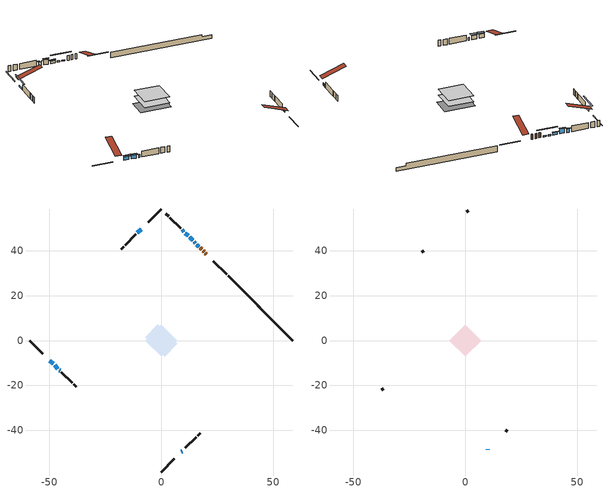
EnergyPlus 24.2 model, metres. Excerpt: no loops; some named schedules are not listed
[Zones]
conditioned space
 floor adiabatic (AdiabaticFloorConstruction): -7.05,0 0,7.05 7.05,0 0,-7.05 z0.76
 floor foundation (Slab1 construction): -7.22,1.54 -1.54,7.22 7.22,-1.54 1.54,-7.22 z-1.65
 wall outside (RimJoist1 construction): 0,-58.75 5.92,-52.83 / -58.75,0 -52.83,-5.92 / 0,58.75 -5.92,52.83 / 29.23,29.52 23.31,35.44 z0.76:1.06
 wall outside (AdiabaticWallConstruction 1): 20.19,38.56 19.76,38.99 / 19.11,39.65 18.66,40.09 / 18,40.75 17.42,41.33 z0.76:2.79
 wall outside (AdiabaticWallConstruction): 9.04,-49.71 9.37,-49.38 / -45.52,-13.23 -45.23,-13.52 z0.76:1.98; 16.76,41.99 15.94,42.82 / 15.28,43.47 14.67,44.08 / -9.04,49.71 -10.69,48.06 z0.76:1.32; 14.01,44.74 12.72,46.03 z0.76:1.78; 12.06,46.69 10.77,47.98 z0.76:2.84; 10.11,48.64 9.32,49.43 z0.76:2.23; -49.71,-9.04 -48.27,-10.48 / -47.62,-11.13 -46.18,-12.57 z0.76:2.49
 wall outside (Wall1 construction): 10.81,-47.94 15.57,-43.18 / -44.57,-14.18 -39.81,-18.94 / -11.35,47.4 -16.11,42.64 / 8.66,50.09 3.9,54.85 z0.76:3.2
 wall outside (Wall2 construction): 16.23,-42.52 17.4,-41.35 / -39.15,-19.6 -37.99,-20.77 / -16.77,41.98 -17.94,40.81 / 3.24,55.51 2.07,56.68 z0.76:3.2
 wall foundation (FoundationWall1 construction): 29.88,28.87,-1.65 29.88,28.87,0.76 55.86,2.89,0.76 55.86,2.89,-0.25 58.75,0,-0.25 58.75,0,-1.65
 window (WindowConstruction 5): 9.04,-49.71 9.37,-49.38 z0.76:1.98
 window (WindowConstruction 7): 16.76,41.99 15.94,42.81 z0.76:1.32
 window (WindowConstruction 8): 15.28,43.47 14.67,44.08 z0.76:1.32
 window (WindowConstruction 9): -9.04,49.71 -10.69,48.06 z0.76:1.32
 window (WindowConstruction): 14.01,44.74 12.72,46.03 z0.76:1.77
 window (WindowConstruction 1): 12.06,46.69 10.77,47.98 z0.76:2.84
 window (WindowConstruction 2): 10.11,48.64 9.32,49.43 z0.76:2.23
 window (WindowConstruction 3): -49.71,-9.04 -48.28,-10.48 z0.76:2.49
 window (WindowConstruction 4): -47.62,-11.13 -46.18,-12.57 z0.76:2.49
 window (WindowConstruction 6): -45.52,-13.23 -45.23,-13.52 z0.76:1.98
 door (Door): 20.19,38.56 19.76,38.99 z0.76:2.79
 door (Door 1): 19.11,39.65 18.66,40.09 z0.76:2.79
 door (Door 2): 18,40.75 17.42,41.33 z0.76:2.79
 ceiling adiabatic (AdiabaticFloorConstruction): 0,-7.05 7.05,0 0,7.05 -7.05,0 z0.76
attic - vented
 floor to conditioned space (Floor1 construction Reversed): -7.05,0 0,7.05 7.05,0 0,-7.05 z3.2
 wall outside (AdiabaticWallConstruction): 10.02,-48.73 10.15,-48.6 z0.76:1.98
 wall outside (Wall3 construction): 18.06,-40.7 18.82,-39.94 / -37.33,-21.42 -36.57,-22.18 / -18.6,40.16 -19.36,39.4 / 1.42,57.33 0.66,58.09 z0.76:3.2
 window (WindowConstruction 10): 10.03,-48.73 10.15,-48.6 z0.76:1.98
 roof outside (Roof1 construction): 8.38,-50.37,3.2 1.52,-43.5,6.44 -0.29,-45.31,6.44 6.57,-52.18,3.2; -50.37,-8.38,3.2 -43.5,-1.52,6.44 -45.31,0.29,6.44 -52.18,-6.57,3.2; -8.38,50.37,3.2 -1.52,43.5,6.44 0.29,45.31,6.44 -6.57,52.18,3.2; 20.84,37.91,3.2 13.98,31.04,6.44 15.79,29.23,6.44 22.65,36.1,3.2
shading: 14,44.75 18.7,40.05 18.96,40.31 14.26,45.01 z4.06; 12.73,46.02 17.22,41.53 17.48,41.79 12.99,46.28 z4.06; -12.85,45.9 -6.88,51.87 -7.14,52.13 -13.11,46.16 z4.37; 12.51,46.24 14.22,44.53 14.48,44.79 12.77,46.5 z2.07; 10.56,48.19 12.27,46.48 12.53,46.74 10.82,48.45 z3.14; 9.11,49.64 10.32,48.43 10.58,48.69 9.37,49.9 z2.53; -48.06,-10.69 -49.92,-8.83 -50.78,-9.69 -48.93,-11.55 z2.79; -45.97,-12.78 -47.83,-10.92 -48.69,-11.78 -46.83,-13.64 z2.79
[Building]
Building 1: Terrain=Suburbs
[Site:Location]
Mont Joli AP_QC: Latitude {deg}=48.61; Longitude {deg}=-68.21; Time Zone {hr}=-5; Elevation {m}=52; Keep Site Location Information=Yes
[Site:GroundTemperature:Shallow]
-0.843868, -3.04892, -3.2255, -2.1791, 2.02165, 6.20283, 9.82768, 12.1239, 12.319, 10.4514, 6.91898, 2.86606
[Site:WaterMainsTemperature]
Calculation Method=Schedule; Temperature Schedule=mains temperature schedule
[Material] Roughness=Rough; Thermal Absorptance=0.9
Name | Thickness {m} | Conductivity {W/m-K} | Density {kg/m3} | Specific Heat {J/kg-K} | Solar Absorptance | Visible Absorptance
asphalt or fiberglass shingles | 0.00635 | 0.162714 | 1121.4 | 1465.45 | 0.4 | 0.4
ceiling loosefill ins | 0.254 | 0.0480833 | 16.02 | 1046.75 | 0.7 | 0.7
ceiling stud and cavity | 0.1397 | 0.084762 | 65.682 | 1177.47 | 0.7 | 0.7
concrete 4.0 in. | 0.1016 | 1.803125 | 2242.8 | 837.4 | 0.7 | 0.7
concrete 8.0 in. | 0.2032 | 1.803125 | 2242.8 | 837.4 | 0.7 | 0.7
door material | 0.04445 | 0.188738 | 512.64 | 1214.23 | 0.7 | 0.7
exterior vertical ins | 0.00442293 | 0.029427 | 32.04 | 1214.23 | 0.7 | 0.7
floor covering | 0.0127 | 0.0433444 | 54.468 | 1339.84 | 0.6 | 0.6
floor rigid ins; wall rigid ins | 0.512978 | 0.029427 | 32.04 | 1214.23 | 0.7 | 0.7
floor stud and cavity | 0.1397 | 1.75129 | 37.0049 | 1207.88 | 0.7 | 0.7
furniture material conditioned space 1 | 0.1524 | 0.115458 | 640.8 | 1214.23 | 0.6 | 0.6
gypsum board | 0.0127 | 0.160291 | 801 | 837.4 | 0.6 | 0.6
gypsum board 1 | 0.0127 | 0.160291 | 801 | 837.4 | 0.7 | 0.7
osb sheathing 0.5 in. | 0.0127 | 0.115458 | 512.64 | 1214.23 | 0.7 | 0.7
osb sheathing 0.75 in. | 0.01905 | 0.115458 | 512.64 | 1214.23 | 0.7 | 0.7
rim joist stud and cavity | 0.0508 | 0.103237 | 50.32683 | 1063.81 | 0.6 | 0.6
wall stud and cavity | 0.1397 | 0.0732578 | 139.0536 | 1170.24 | 0.7 | 0.7
wall stud and cavity 1 | 0.1397 | 0.0741479 | 139.0536 | 1170.24 | 0.7 | 0.7
wall stud and cavity 2 | 0.0889 | 6.1454 | 50.32683 | 1063.81 | 0.6 | 0.6
wall stud and cavity 3 | 0.0889 | 0.380278 | 52.3479 | 1209.89 | 0.7 | 0.7
wall stud and cavity 4 | 0.0889 | 0.391764 | 83.0341 | 1211.67 | 0.7 | 0.7
wood siding | 0.0254 | 0.102417 | 544.68 | 1172.36 | 0.4 | 0.4
wood siding 1 | 0.00254 | 0.102417 | 544.68 | 1172.36 | 0.4 | 0.4
wood siding 2; wood siding 3; wood siding 4 | 0.0254 | 0.102417 | 544.68 | 1172.36 | 0.7 | 0.7
[WindowMaterial:SimpleGlazingSystem]
Name | U-Factor {W/m2-K} | Solar Heat Gain Coefficient
WindowMaterial | 1.51432 | 0.34
WindowMaterial 1 | 1.34114 | 0.4
WindowMaterial 2 | 1.43426 | 0.37
WindowMaterial 3 | 1.433695 | 0.37
WindowMaterial 4 | 1.348525 | 0.4
WindowMaterial 5 | 2.98209 | 0.6
WindowMaterial 6 | 2.98152 | 0.6
WindowMaterial 7 | 3.026374 | 0.48
WindowMaterial 8 | 3.04681 | 0.44
WindowMaterial 9 | 3.04681 | 0.52
[Construction]
AdiabaticFloorConstruction: floor stud and cavity, floor rigid ins, osb sheathing 0.75 in., floor covering
AdiabaticWallConstruction: wood siding 3, wall rigid ins, wall stud and cavity 3, gypsum board
AdiabaticWallConstruction 1: wood siding 4, wall rigid ins, wall stud and cavity 3, gypsum board
Door; Door 1; Door 2: door material
Floor1 construction Reversed: gypsum board, ceiling stud and cavity, ceiling loosefill ins
FoundationWall1 construction: concrete 8.0 in., gypsum board 1
furniture construction conditioned space 1: furniture material conditioned space 1
PartitionWallConstruction: gypsum board, wall stud and cavity 4, gypsum board
RimJoist1 construction: wood siding 2, rim joist stud and cavity
Roof1 construction: asphalt or fiberglass shingles
Slab1 construction: concrete 4.0 in.
Wall1 construction: wood siding, osb sheathing 0.5 in., wall stud and cavity, gypsum board
Wall2 construction: wood siding, osb sheathing 0.5 in., wall stud and cavity 1, gypsum board
Wall3 construction: wood siding 1, wall stud and cavity 2
WindowConstruction: WindowMaterial
WindowConstruction 1: WindowMaterial 1
WindowConstruction 10: WindowMaterial 9
WindowConstruction 2: WindowMaterial 2
WindowConstruction 3: WindowMaterial 3
WindowConstruction 4: WindowMaterial 4
WindowConstruction 5: WindowMaterial 5
WindowConstruction 6: WindowMaterial 6
WindowConstruction 7; WindowConstruction 9: WindowMaterial 7
WindowConstruction 8: WindowMaterial 8
[Zone] Multiplier=1; Part of Total Floor Area=Yes
Name | Volume {m3}
attic - vented | 52.2625
conditioned space | 507.2
[Space]
Name | Zone | Volume {m3}
attic - vented 1 | attic - vented | 52.2625
conditioned space 1 | conditioned space | 507.2
[ZoneInfiltration:EffectiveLeakageArea]
infil attic - vented 1: Zone or Space=attic - vented 1; Schedule=Always On Discrete; Effective Air Leakage Area {cm2}=3458.78; Stack Coefficient=0.000394821; Wind Coefficient=1.34252e-05
[ZoneMixing]
whole house fan mix: Zone or Space=attic - vented; Schedule=Always On Continuous; Design Flow Rate Calculation Method=Flow/Zone; Design Flow Rate {m3/s}=0; Source Zone or Space=conditioned space
[SurfaceProperty:ExposedFoundationPerimeter]
Slab1: Exposed Perimeter Calculation Method=TotalExposedPerimeter; Total Exposed Perimeter {m}=40.824
[InternalMass] Zone or ZoneList=conditioned space; Space or SpaceList=conditioned space 1
Name | Construction | Surface Area {m2}
furniture mass conditioned space 1 | furniture construction conditioned space 1 | 79.5359
partition wall mass | PartitionWallConstruction | 198.84
[Lights]
interior lighting: Zone or ZoneList or Space or SpaceList=conditioned space 1; Schedule=interior lighting schedule; Design Level Calculation Method=LightingLevel; Lighting Level {W}=343.2; Return Air Fraction=0; Fraction Radiant=0.6; Fraction Visible=0.2; Fraction Replaceable=1
[People]
occupants: Zone or ZoneList or Space or SpaceList=conditioned space 1; Number of People Schedule=occupants schedule; Number of People Calculation Method=People; Number of People=3; Fraction Radiant=0.314171; Sensible Heat Fraction=0.56303; Activity Level Schedule=occupants activity schedule; Carbon Dioxide Generation Rate {m3/s-W}=0; Enable ASHRAE 55 Comfort Warnings=No; Mean Radiant Temperature Calculation Type=EnclosureAveraged
[ElectricEquipment] Zone or ZoneList or Space or SpaceList=conditioned space 1; Design Level Calculation Method=EquipmentLevel
Name | Schedule | Design Level {W} | Fraction Latent | Fraction Radiant | Fraction Lost
clothes dryer | clothes dryer schedule | 140.772 | 0.015 | 0.081 | 0.85
clothes washer | clothes washer schedule | 32.1985 | 0.03 | 0.162 | 0.7
cooking range | cooking range schedule | 215.147 | 0.08 | 0.432 | 0.2
dishwasher | dishwasher schedule | 66.8632 | 0.3 | 0.18 | 0.4
fridge | fridge schedule | 72.9452 | 0 | 0.6 | 0
mech vent bath fan 0 | mech vent bath fan 0 schedule | 100 | 0 | 0 | 1
mech vent house fan | mech vent house fan schedule | 0 | 0 | 0 | 1
mech vent house fan cfis | mech vent house fan cfis schedule | 0 | 0 | 0 | 0
mech vent range fan 0 | mech vent range fan 0 schedule | 150 | 0 | 0 | 1
misc plug loads | misc plug loads schedule | 494.7 | 0.045 | 0.513 | 0.1
whole house fan | Always On Discrete | 0 | 0 | 0 | 1
[OtherEquipment] Zone or ZoneList or Space or SpaceList=conditioned space 1; Design Level Calculation Method=EquipmentLevel
Name | Fuel Type | Schedule | Design Level {W} | Fraction Latent | Fraction Radiant | Fraction Lost
clothes dryer 1 | Electricity | clothes dryer schedule | 0 | 0.015 | 0.081 | 0.85
cooking range 1 | Electricity | cooking range schedule | 0 | 0.08 | 0.432 | 0.2
general water use latent | None | general water use schedule | 62.594 | 1 | 0 | 0
general water use sensible | None | general water use schedule | -61.6891 | 0 | 0.6 | 0
mech vent house fan latent load | None | Always On Discrete | 0 | 1 | 0 | 0
mech vent house fan sensible load | None | Always On Discrete | 0 | 0 | 0 | 0
water heater energy adjustment1 | Electricity | Always On Discrete | 0.01 | 0 | 0 | 1
[ZoneInfiltration:DesignFlowRate] Zone or ZoneList or Space or SpaceList=conditioned space 1; Schedule=Always On Discrete; Design Flow Rate Calculation Method=Flow/Zone; Design Flow Rate {m3/s}=0
infil flow; natural vent flow; whole house fan flow
[ZoneControl:Thermostat]
conditioned space Thermostat: Zone or ZoneList=conditioned space; Control Type Schedule=conditioned space Thermostat Schedule; Control 1=conditioned space temperature setpoint; Temperature Difference Between Cutout And Setpoint {deltaC}=0
[ZoneHVAC:Baseboard:Convective:Electric]
electric baseboard: Availability Schedule=Always On Discrete; Heating Design Capacity {W}=10719.1; Efficiency=1
[AirLoopHVAC:UnitarySystem]
unit heater unitary system: Control Type=Load; Controlling Zone or Thermostat Location=conditioned space; Dehumidification Control Type=None; Availability Schedule=Always On Discrete; Supply Fan=unit heater supply fan; Fan Placement=BlowThrough; Supply Air Fan Operating Mode Schedule=unit heater auto fan schedule; Heating Coil=unit heater htg coil; DX Heating Coil Sizing Ratio=1; Use DOAS DX Cooling Coil=No; Minimum Supply Air Temperature {C}=2; Latent Load Control=SensibleOnlyLoadControl; Cooling Supply Air Flow Rate Method=None; Heating Supply Air Flow Rate Method=SupplyAirFlowRate; Heating Supply Air Flow Rate {m3/s}=0.00141584; No Load Supply Air Flow Rate Method=SupplyAirFlowRate; No Load Supply Air Flow Rate {m3/s}=0; No Load Supply Air Flow Rate Control Set To Low Speed=Yes; Maximum Supply Air Temperature {C}=48.8889; Maximum Outdoor Dry-Bulb Temperature for Supplemental Heater Operation {C}=21; Ancillary On-Cycle Electric Power {W}=0; Ancillary Off-Cycle Electric Power {W}=0
[Fan:SystemModel]
unit heater supply fan: Availability Schedule=Always On Discrete; Design Maximum Air Flow Rate {m3/s}=0.00141584; Speed Control Method=Discrete; Electric Power Minimum Flow Rate Fraction=0.2; Design Pressure Rise {Pa}=500; Motor Efficiency=1; Motor In Air Stream Fraction=1; Design Electric Power Consumption {W}=Autosize; Design Power Sizing Method=PowerPerFlow; Electric Power Per Unit Flow Rate {W/(m3/s)}=28251.7; Electric Power Per Unit Flow Rate Per Unit Pressure {W/((m3/s)-Pa)}=1.66667; Fan Total Efficiency=0.7; Motor Loss Radiative Fraction=0; Number of Speeds=1; Speed Flow Fraction 1=1; Speed Electric Power Fraction 1=1
[Coil:Heating:Fuel]
unit heater htg coil: Availability Schedule=Always On Discrete; Fuel Type=OtherFuel1; Burner Efficiency=0.3; Nominal Capacity {W}=0.293071; On Cycle Parasitic Electric Load {W}=0; Off Cycle Parasitic Fuel Load {W}=0
[Zone equipment]
conditioned space: electric baseboard, unit heater unitary system
[Foundation:Kiva]
Foundation Kiva 1: Initial Indoor Air Temperature {C}=18; Wall Height Above Grade {m}=0.759988; Wall Depth Below Slab {m}=0.2032; Custom Block Material Name 1=exterior vertical ins; Custom Block Depth 1 {m}=2.40999; Custom Block X Position 1 {m}=0.2159; Custom Block Z Position 1 {m}=0
[Foundation:Kiva:Settings]
Soil Conductivity {W/m-K}=0.849921; Soil Density {kg/m3}=1842.3; Soil Specific Heat {J/kg-K}=418.7; Ground Solar Absorptivity=0.9; Ground Thermal Absorptivity=0.9; Ground Surface Roughness {m}=0.03; Far-Field Width {m}=40; Deep-Ground Boundary Condition=ZeroFlux; Deep-Ground Depth {m}=40; Minimum Cell Dimension {m}=0.2; Maximum Cell Growth Coefficient=3; Simulation Timestep=Timestep
[Exterior:Lights]
exterior lighting: Schedule=exterior lighting schedule; Design Level {W}=75.6
[EnergyManagementSystem:GlobalVariable]
infil_program_Qfan
infil_program_Qinf
natural_vent_program_Qnv
natural_vent_program_Qwhf
[EnergyManagementSystem:Sensor]
Name | Output:Variable or Output:Meter Index Key | Output:Variable or Output:Meter
airflow_gain | infil flow | Infiltration Sensible Heat Gain Energy
airflow_gain_1 | natural vent flow | Infiltration Sensible Heat Gain Energy
airflow_gain_2 | whole house fan flow | Infiltration Sensible Heat Gain Energy
airflow_loss | infil flow | Infiltration Sensible Heat Loss Energy
airflow_loss_1 | natural vent flow | Infiltration Sensible Heat Loss Energy
airflow_loss_2 | whole house fan flow | Infiltration Sensible Heat Loss Energy
clg_load_cond |  | Cooling:EnergyTransfer:Zone:CONDITIONED SPACE
clg_sp_s; clg_sp_s_1 | cooling setpoint | Schedule Value
clothes_dryer_exhaust_0_sch_s | clothes dryer exhaust 0 schedule | Schedule Value
conditioned_space_clg_unmet_s | conditioned space | Zone Cooling Setpoint Not Met Time
conditioned_space_htg_unmet_s | conditioned space | Zone Heating Setpoint Not Met Time
cool_season | cooling season schedule | Schedule Value
fridge_tin_s | conditioned space | Zone Mean Air Temperature
htg_load_cond |  | Heating:EnergyTransfer:Zone:CONDITIONED SPACE
htg_sp_s; htg_sp_s_1 | heating setpoint | Schedule Value
ig_ee_conv | clothes dryer | Electric Equipment Convective Heating Energy
ig_ee_conv_2 | cooking range | Electric Equipment Convective Heating Energy
ig_ee_conv_4 | fridge | Electric Equipment Convective Heating Energy
ig_ee_conv_5 | misc plug loads | Electric Equipment Convective Heating Energy
ig_ee_conv_6 | whole house fan | Electric Equipment Convective Heating Energy
ig_ee_rad | clothes dryer | Electric Equipment Radiant Heating Energy
ig_ee_rad_2 | cooking range | Electric Equipment Radiant Heating Energy
ig_ee_rad_4 | fridge | Electric Equipment Radiant Heating Energy
ig_ee_rad_5 | misc plug loads | Electric Equipment Radiant Heating Energy
ig_ee_rad_6 | whole house fan | Electric Equipment Radiant Heating Energy
ig_lgt_conv | interior lighting | Lights Convective Heating Energy
ig_lgt_rad | interior lighting | Lights Radiant Heating Energy
ig_lgt_vis | interior lighting | Lights Visible Radiation Heating Energy
ig_oe_conv | clothes dryer 1 | Other Equipment Convective Heating Energy
ig_oe_conv_1 | cooking range 1 | Other Equipment Convective Heating Energy
ig_oe_conv_2 | general water use latent | Other Equipment Convective Heating Energy
ig_oe_conv_3 | general water use sensible | Other Equipment Convective Heating Energy
ig_oe_conv_4 | water heater energy adjustment1 | Other Equipment Convective Heating Energy
ig_oe_rad | clothes dryer 1 | Other Equipment Radiant Heating Energy
ig_oe_rad_1 | cooking range 1 | Other Equipment Radiant Heating Energy
ig_oe_rad_2 | general water use latent | Other Equipment Radiant Heating Energy
ig_oe_rad_3 | general water use sensible | Other Equipment Radiant Heating Energy
ig_oe_rad_4 | water heater energy adjustment1 | Other Equipment Radiant Heating Energy
ig_ppl_conv | occupants | People Convective Heating Energy
ig_ppl_rad | occupants | People Radiant Heating Energy
im_conv | furniture mass conditioned space 1 | Surface Inside Face Convection Heat Gain Energy
im_conv_1 | partition wall mass | Surface Inside Face Convection Heat Gain Energy
im_ig | furniture mass conditioned space 1 | Surface Inside Face Internal Gains Radiation Heat Gain Energy
im_ig_1 | partition wall mass | Surface Inside Face Internal Gains Radiation Heat Gain Energy
im_lgt | furniture mass conditioned space 1 | Surface Inside Face Lights Radiation Heat Gain Energy
im_lgt_1 | partition wall mass | Surface Inside Face Lights Radiation Heat Gain Energy
im_sol | furniture mass conditioned space 1 | Surface Inside Face Solar Radiation Heat Gain Energy
im_sol_1 | partition wall mass | Surface Inside Face Solar Radiation Heat Gain Energy
im_surf | furniture mass conditioned space 1 | Surface Inside Face Net Surface Thermal Radiation Heat Gain Energy
im_surf_1 | partition wall mass | Surface Inside Face Net Surface Thermal Radiation Heat Gain Energy
mech_vent_bath_fan_0_sch_s | mech vent bath fan 0 schedule | Schedule Value
mech_vent_range_fan_0_sch_s | mech vent range fan 0 schedule | Schedule Value
mv_conv | mech vent bath fan 0 | Electric Equipment Convective Heating Energy
mv_conv_1 | mech vent house fan | Electric Equipment Convective Heating Energy
mv_conv_2 | mech vent house fan cfis | Electric Equipment Convective Heating Energy
mv_conv_3 | mech vent range fan 0 | Electric Equipment Convective Heating Energy
mv_conv_4 | mech vent house fan latent load | Other Equipment Convective Heating Energy
mv_conv_5 | mech vent house fan sensible load | Other Equipment Convective Heating Energy
mv_rad | mech vent bath fan 0 | Electric Equipment Radiant Heating Energy
mv_rad_1 | mech vent house fan | Electric Equipment Radiant Heating Energy
mv_rad_2 | mech vent house fan cfis | Electric Equipment Radiant Heating Energy
mv_rad_3 | mech vent range fan 0 | Electric Equipment Radiant Heating Energy
mv_rad_4 | mech vent house fan latent load | Other Equipment Radiant Heating Energy
mv_rad_5 | mech vent house fan sensible load | Other Equipment Radiant Heating Energy
natural_vent_s | natural vent schedule | Schedule Value
out_pb_s |  | Site Outdoor Air Barometric Pressure
out_wt_s |  | Site Outdoor Air Humidity Ratio
site_vw_s |  | Site Wind Speed
ss_back_out | Window1 | Surface Window Shortwave from Zone Back Out Window Heat Transfer Rate
ss_back_out_1 | Window11 | Surface Window Shortwave from Zone Back Out Window Heat Transfer Rate
ss_back_out_2 | Window12 | Surface Window Shortwave from Zone Back Out Window Heat Transfer Rate
ss_back_out_3 | Window13 | Surface Window Shortwave from Zone Back Out Window Heat Transfer Rate
ss_back_out_4 | Window2 | Surface Window Shortwave from Zone Back Out Window Heat Transfer Rate
ss_back_out_5 | Window3 | Surface Window Shortwave from Zone Back Out Window Heat Transfer Rate
ss_back_out_6 | Window5 | Surface Window Shortwave from Zone Back Out Window Heat Transfer Rate
ss_back_out_7 | Window6 | Surface Window Shortwave from Zone Back Out Window Heat Transfer Rate
ss_back_out_8 | Window8 | Surface Window Shortwave from Zone Back Out Window Heat Transfer Rate
ss_back_out_9 | Window9 | Surface Window Shortwave from Zone Back Out Window Heat Transfer Rate
ss_conv | Door1 | Surface Inside Face Convection Heat Gain Energy
ss_conv_1 | Door2 | Surface Inside Face Convection Heat Gain Energy
ss_conv_10 | Window6 | Surface Inside Face Convection Heat Gain Energy
ss_conv_11 | Window8 | Surface Inside Face Convection Heat Gain Energy
ss_conv_12 | Window9 | Surface Inside Face Convection Heat Gain Energy
ss_conv_2 | Door3 | Surface Inside Face Convection Heat Gain Energy
ss_conv_3 | Window1 | Surface Inside Face Convection Heat Gain Energy
ss_conv_4 | Window11 | Surface Inside Face Convection Heat Gain Energy
ss_conv_5 | Window12 | Surface Inside Face Convection Heat Gain Energy
ss_conv_6 | Window13 | Surface Inside Face Convection Heat Gain Energy
ss_conv_7 | Window2 | Surface Inside Face Convection Heat Gain Energy
ss_conv_8 | Window3 | Surface Inside Face Convection Heat Gain Energy
ss_conv_9 | Window5 | Surface Inside Face Convection Heat Gain Energy
ss_ig | Door1 | Surface Inside Face Internal Gains Radiation Heat Gain Energy
ss_ig_1 | Door2 | Surface Inside Face Internal Gains Radiation Heat Gain Energy
ss_ig_10 | Window6 | Surface Inside Face Internal Gains Radiation Heat Gain Energy
ss_ig_11 | Window8 | Surface Inside Face Internal Gains Radiation Heat Gain Energy
ss_ig_12 | Window9 | Surface Inside Face Internal Gains Radiation Heat Gain Energy
ss_ig_2 | Door3 | Surface Inside Face Internal Gains Radiation Heat Gain Energy
ss_ig_3 | Window1 | Surface Inside Face Internal Gains Radiation Heat Gain Energy
ss_ig_4 | Window11 | Surface Inside Face Internal Gains Radiation Heat Gain Energy
ss_ig_5 | Window12 | Surface Inside Face Internal Gains Radiation Heat Gain Energy
ss_ig_6 | Window13 | Surface Inside Face Internal Gains Radiation Heat Gain Energy
ss_ig_7 | Window2 | Surface Inside Face Internal Gains Radiation Heat Gain Energy
ss_ig_8 | Window3 | Surface Inside Face Internal Gains Radiation Heat Gain Energy
ss_ig_9 | Window5 | Surface Inside Face Internal Gains Radiation Heat Gain Energy
ss_lgt | Door1 | Surface Inside Face Lights Radiation Heat Gain Energy
ss_lgt_1 | Door2 | Surface Inside Face Lights Radiation Heat Gain Energy
ss_lgt_2 | Door3 | Surface Inside Face Lights Radiation Heat Gain Energy
ss_sol | Door1 | Surface Inside Face Solar Radiation Heat Gain Energy
ss_sol_1 | Door2 | Surface Inside Face Solar Radiation Heat Gain Energy
ss_sol_2 | Door3 | Surface Inside Face Solar Radiation Heat Gain Energy
ss_surf | Door1 | Surface Inside Face Net Surface Thermal Radiation Heat Gain Energy
ss_surf_1 | Door2 | Surface Inside Face Net Surface Thermal Radiation Heat Gain Energy
ss_surf_10 | Window6 | Surface Inside Face Net Surface Thermal Radiation Heat Gain Energy
ss_surf_11 | Window8 | Surface Inside Face Net Surface Thermal Radiation Heat Gain Energy
ss_surf_12 | Window9 | Surface Inside Face Net Surface Thermal Radiation Heat Gain Energy
ss_surf_2 | Door3 | Surface Inside Face Net Surface Thermal Radiation Heat Gain Energy
ss_surf_3 | Window1 | Surface Inside Face Net Surface Thermal Radiation Heat Gain Energy
ss_surf_4 | Window11 | Surface Inside Face Net Surface Thermal Radiation Heat Gain Energy
ss_surf_5 | Window12 | Surface Inside Face Net Surface Thermal Radiation Heat Gain Energy
ss_surf_6 | Window13 | Surface Inside Face Net Surface Thermal Radiation Heat Gain Energy
ss_surf_7 | Window2 | Surface Inside Face Net Surface Thermal Radiation Heat Gain Energy
ss_surf_8 | Window3 | Surface Inside Face Net Surface Thermal Radiation Heat Gain Energy
ss_surf_9 | Window5 | Surface Inside Face Net Surface Thermal Radiation Heat Gain Energy
ss_trans_in | Window1 | Surface Window Transmitted Solar Radiation Rate
ss_trans_in_1 | Window11 | Surface Window Transmitted Solar Radiation Rate
ss_trans_in_2 | Window12 | Surface Window Transmitted Solar Radiation Rate
ss_trans_in_3 | Window13 | Surface Window Transmitted Solar Radiation Rate
ss_trans_in_4 | Window2 | Surface Window Transmitted Solar Radiation Rate
ss_trans_in_5 | Window3 | Surface Window Transmitted Solar Radiation Rate
ss_trans_in_6 | Window5 | Surface Window Transmitted Solar Radiation Rate
ss_trans_in_7 | Window6 | Surface Window Transmitted Solar Radiation Rate
ss_trans_in_8 | Window8 | Surface Window Transmitted Solar Radiation Rate
ss_trans_in_9 | Window9 | Surface Window Transmitted Solar Radiation Rate
ss_trans_out | Window1 | Surface Inside Face Initial Transmitted Diffuse Transmitted Out Window Solar Radiation Rate
ss_trans_out_1 | Window11 | Surface Inside Face Initial Transmitted Diffuse Transmitted Out Window Solar Radiation Rate
ss_trans_out_2 | Window12 | Surface Inside Face Initial Transmitted Diffuse Transmitted Out Window Solar Radiation Rate
ss_trans_out_3 | Window13 | Surface Inside Face Initial Transmitted Diffuse Transmitted Out Window Solar Radiation Rate
